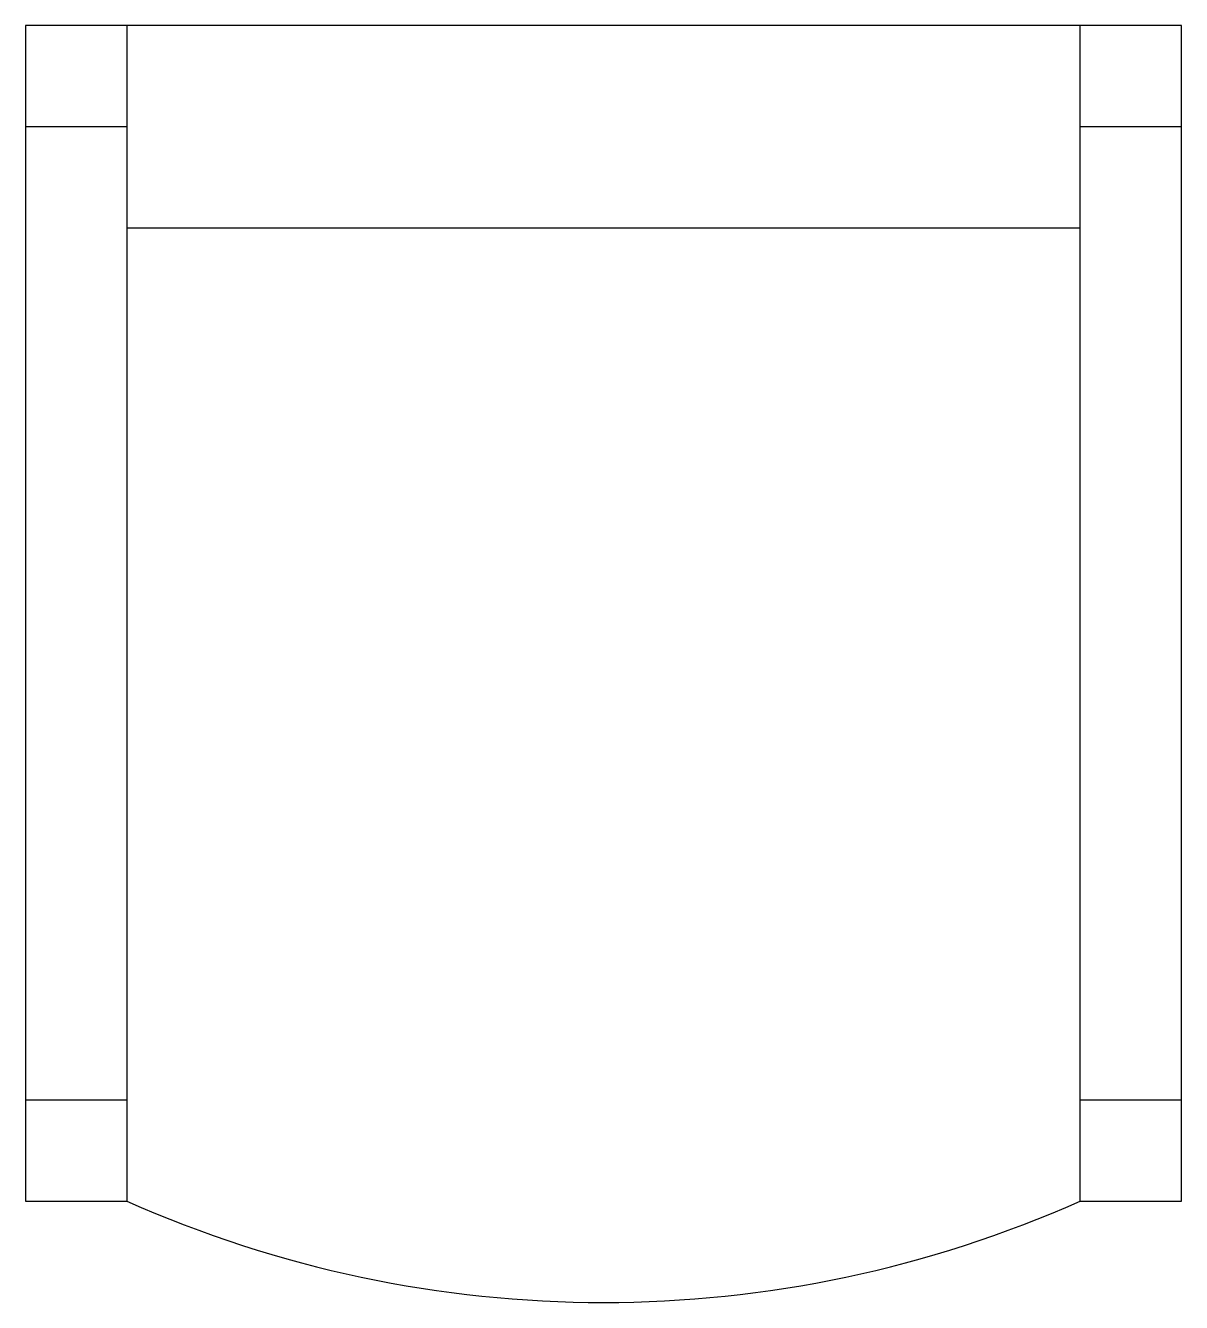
# Model space of a CAD drawing. Extents: x 0 to 0.57, y 0 to 0.63.
import ezdxf

# ---------------------------------------------------------------- set-up
doc = ezdxf.new("R2010")
doc.units = 0
doc.header["$LTSCALE"] = 0.025
doc.layers.get('0').update_dxf_attribs({"linetype": 'CONTINUOUS'})

msp = doc.modelspace()

# ---------------------------------------------------------------- linework, layer by layer
at = {"color": 0}
for p, q in [((0.57, 0.63), (0, 0.63)), ((0, 0.63), (0, 0.05)), ((0.05, 0.63), (0.05, 0.05)), ((0.52, 0.05), (0.52, 0.63)), ((0.57, 0.05), (0.57, 0.63)), ((0.05, 0.58), (0, 0.58)), ((0.57, 0.58), (0.52, 0.58)), ((0.52, 0.53), (0.05, 0.53)), ((0, 0.1), (0.05, 0.1)), ((0.52, 0.1), (0.57, 0.1)), ((0, 0.05), (0.05, 0.05)), ((0.52, 0.05), (0.57, 0.05))]:
    msp.add_line(p, q, dxfattribs=at)
msp.add_arc((0.285, 0.57725), 0.57725, 245.97704, 294.02296, dxfattribs=at)

doc.saveas('drawing.dxf')
